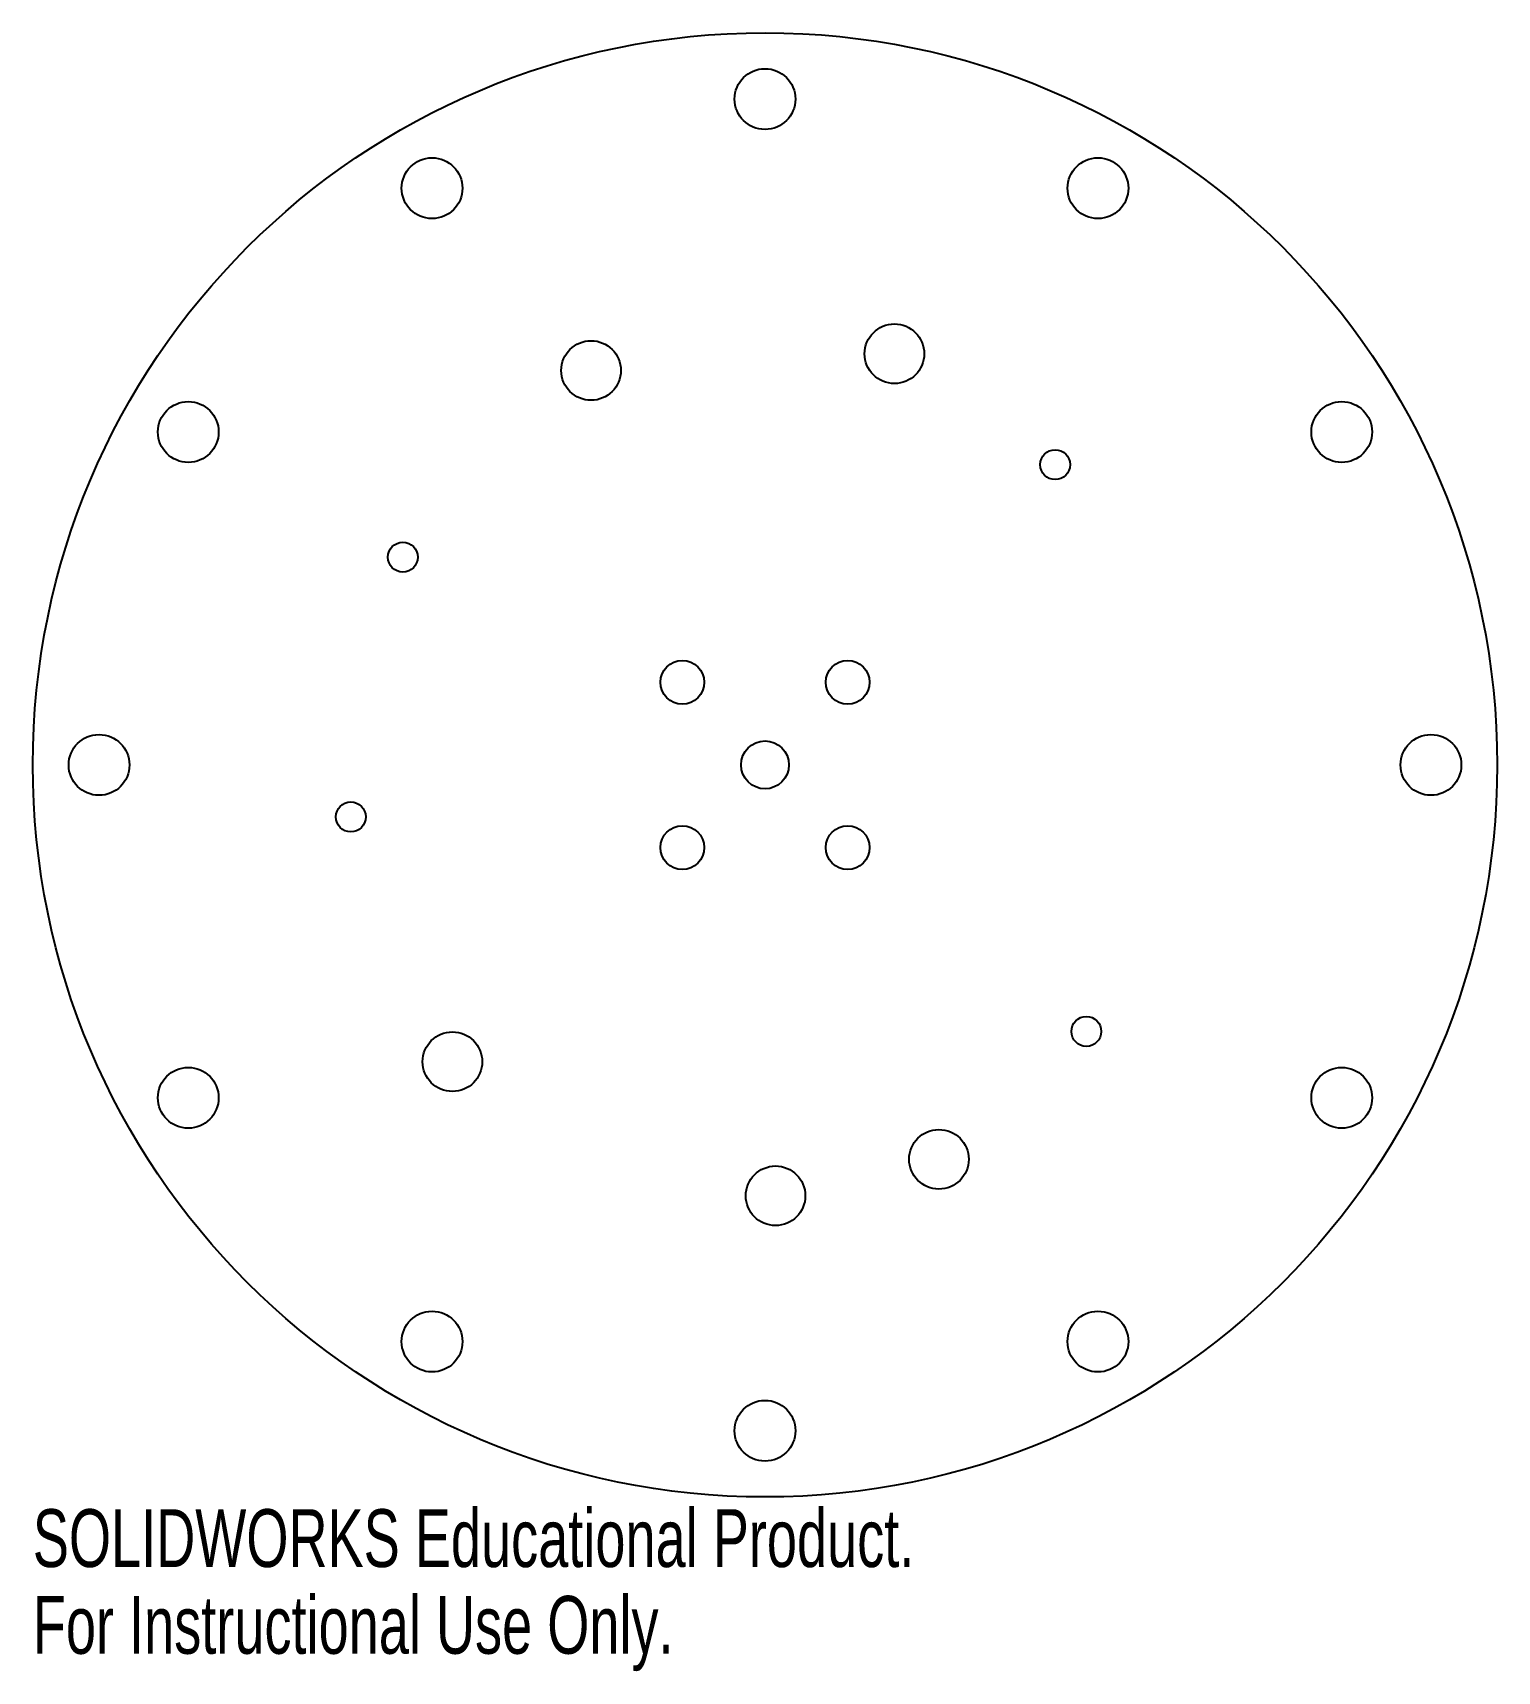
# Model space of a CAD drawing. Header units: millimetres. Extents: x -61 to 61, y -76 to 61.
import ezdxf

# ---------------------------------------------------------------- set-up
doc = ezdxf.new("R2010")
doc.units = ezdxf.units.MM
doc.styles.add('SLDTEXTSTYLE0', font='TXT', dxfattribs={"width": 0.7})

msp = doc.modelspace()

# ---------------------------------------------------------------- linework, layer by layer
at = {"color": 7, "linetype": 'Continuous', "lineweight": 25}
for centre, radius in [((0, 0), 61.2), ((0, 55.66), 2.54), ((-27.83, 48.21), 2.54), ((27.83, 48.21), 2.54), ((10.82, 34.37), 2.49), ((-14.54, 32.97), 2.49), ((-48.21, 27.83), 2.54), ((48.21, 27.83), 2.54), ((24.25, 25.1), 1.25), ((-30.27, 17.37), 1.25), ((-6.91, 6.91), 1.83), ((6.91, 6.91), 1.83), ((-55.66, 0), 2.54), ((0, 0), 2), ((55.66, 0), 2.54), ((-34.62, -4.35), 1.25), ((-6.91, -6.91), 1.83), ((6.91, -6.91), 1.83), ((26.86, -22.28), 1.25), ((-26.13, -24.81), 2.49), ((-48.21, -27.83), 2.54), ((48.21, -27.83), 2.54), ((14.54, -32.97), 2.49), ((0.88, -36.02), 2.49), ((-27.83, -48.21), 2.54), ((27.83, -48.21), 2.54), ((0, -55.66), 2.54)]:
    msp.add_circle(centre, radius, dxfattribs=at)

# ---------------------------------------------------------------- texts
at = {"color": 7, "linetype": 'Continuous', "char_height": 4.8336, "attachment_point": 1, "style": 'SLDTEXTSTYLE0'}
for s, insert in [('SOLIDWORKS Educational Product.', (-61.2, -62.22)), ('For Instructional Use Only.', (-61.2, -69.47))]:
    msp.add_mtext(s, dxfattribs=dict(at, insert=insert))

doc.saveas('drawing.dxf')
